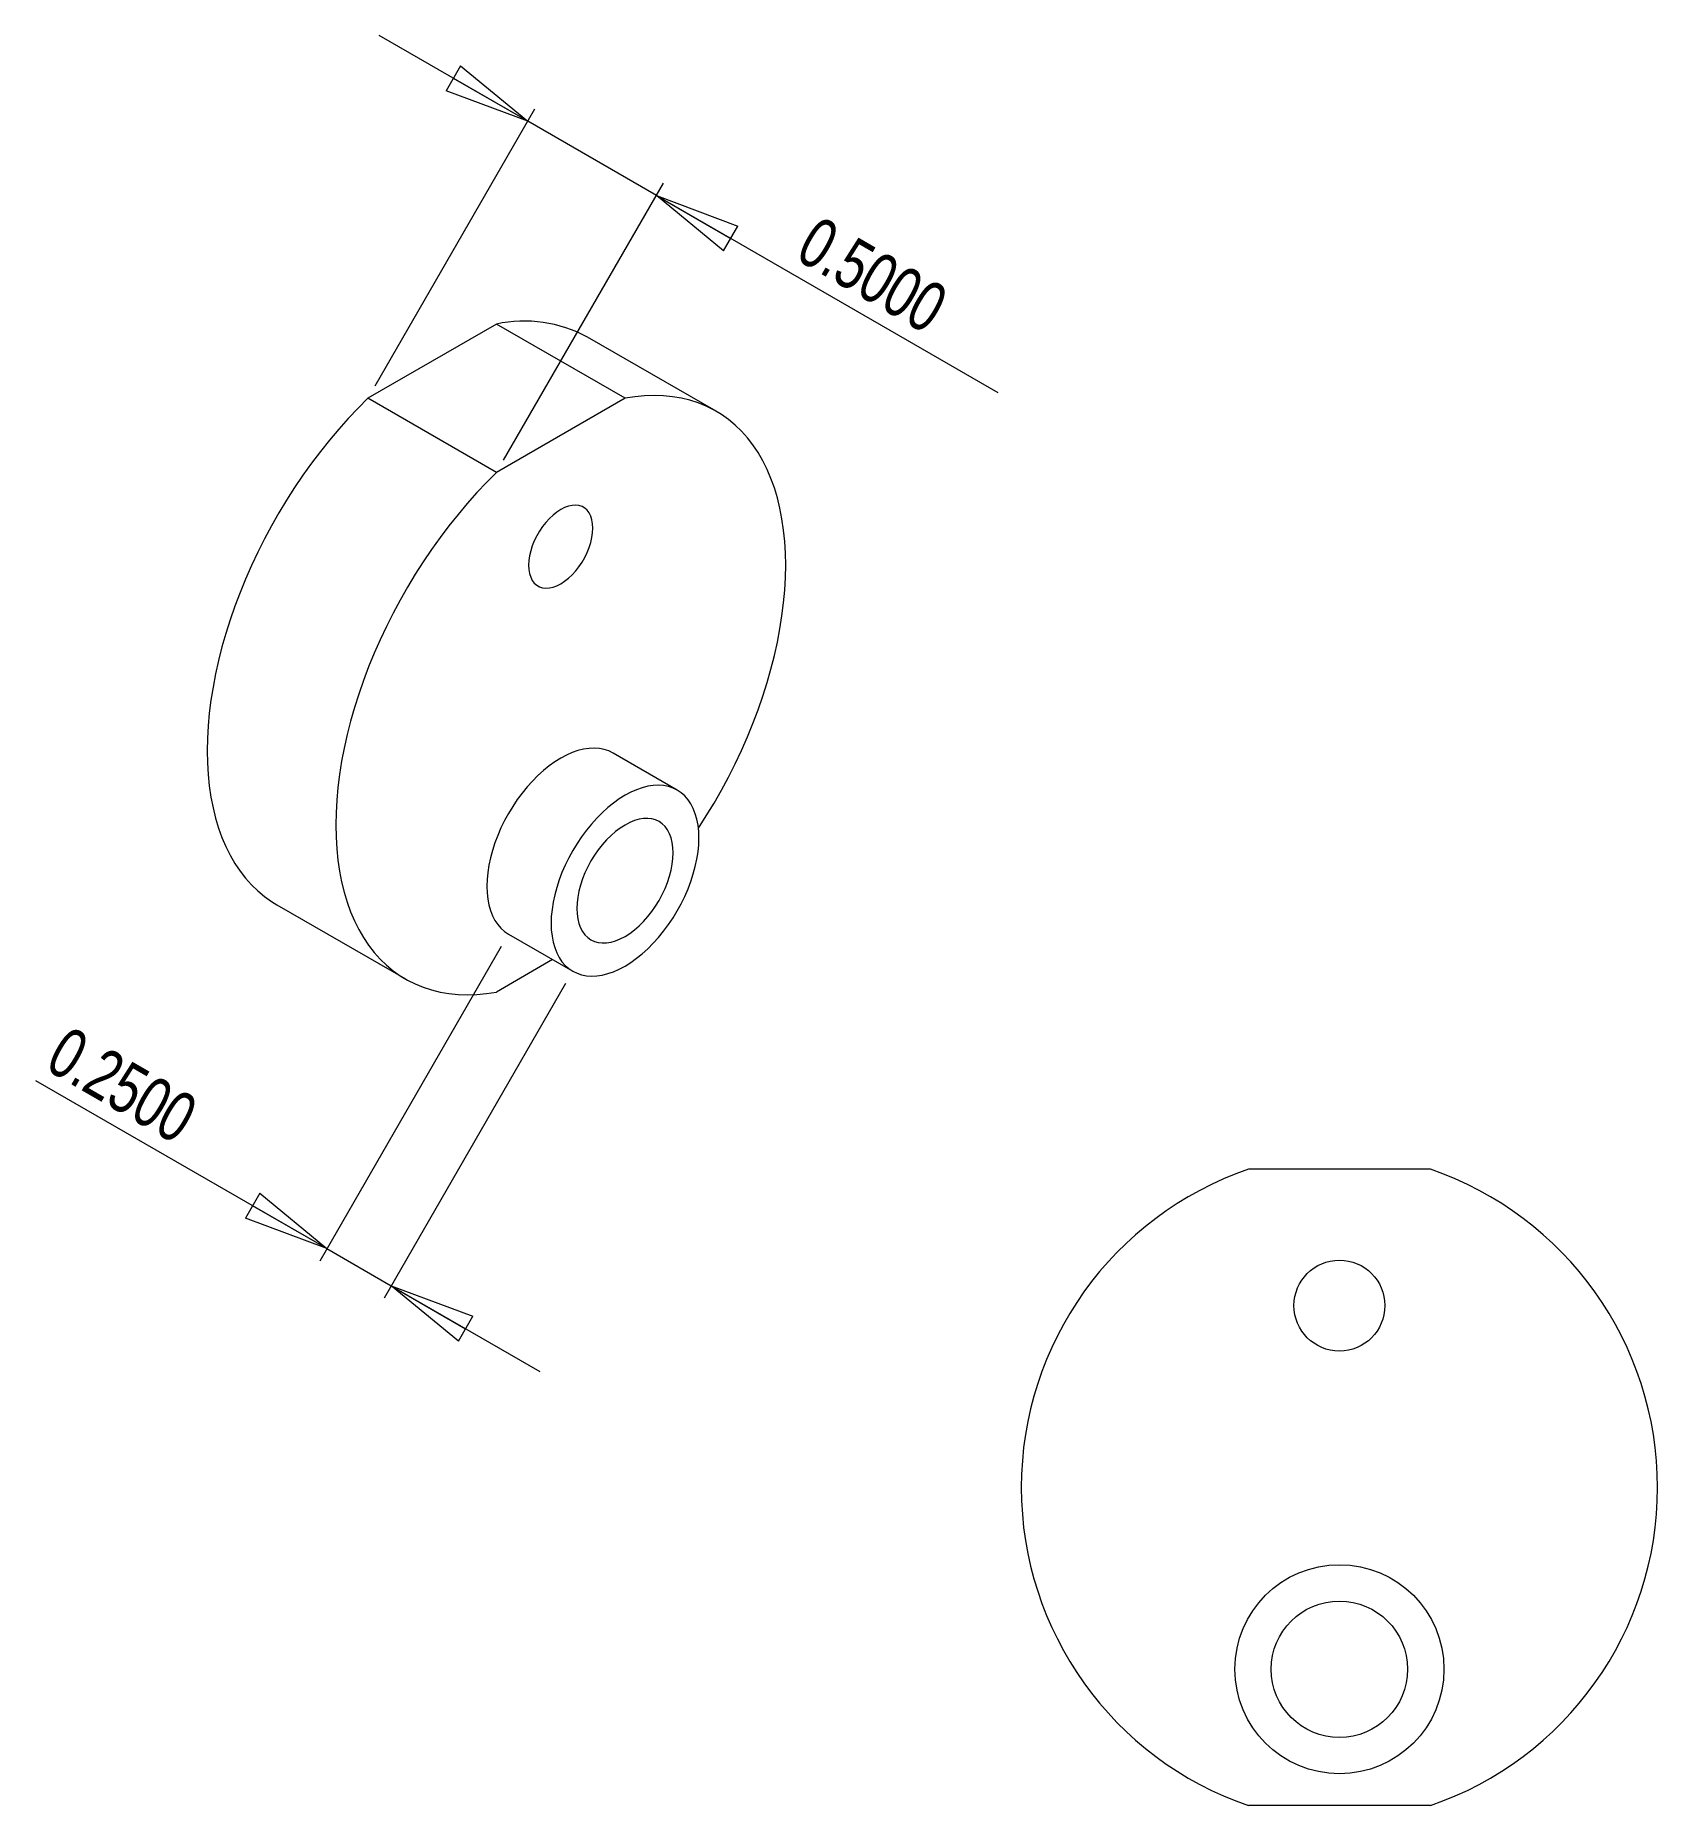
# Model space of a CAD drawing. Header units: inches. Extents: x 7.09 to 11.56, y 8.34 to 13.2.
import ezdxf

# ---------------------------------------------------------------- set-up
doc = ezdxf.new("R2010")
doc.units = ezdxf.units.IN
doc.header["$MEASUREMENT"] = 0
doc.styles.add('SLDTEXTSTYLE0', font='TXT', dxfattribs={"width": 0.75})
doc.dimstyles.new('SLDDIMSTYLE0', dxfattribs={"dimtxt": 0.137795, "dimasz": 0.23622, "dimexe": 0, "dimexo": 0.0625, "dimgap": 0.034449, "dimtad": 1, "dimdec": 4, "dimrnd": 1e-09, "dimzin": 4, "dimdsep": 46, "dimtxsty": 'SLDTEXTSTYLE0', "dimblk1": 'CLOSED', "dimblk2": 'CLOSED', "dimsah": 1, "dimcen": 0.09, "dimadec": 0, "dimazin": 1, "dimtfac": 1, "dimtdec": 4, "dimtmove": 0, "dimatfit": 0, "dimldrblk": 'CLOSED', "dimfxl": 1, "dimfrac": 2, "dimtolj": 1, "dimtzin": 12, "dimarcsym": 0})

# ---------------------------------------------------------------- blocks, each defined once
blk = doc.blocks.new('_CLOSED')
at = {"color": 0, "linetype": 'ByBlock', "lineweight": -2}
for p, q in [((-1, 0.166667), (0, 0)), ((-1, 0.166667), (-1, -0.166667)), ((0, 0), (-1, -0.166667)), ((0, 0), (-1, 0))]:
    blk.add_line(p, q, dxfattribs=at)
blk = doc.blocks.new('_D')
at = {"color": 7, "linetype": 'Continuous', "lineweight": 0}
for p, q in [((8.4477, 12.9671), (8.0386, 13.2033)), ((8.0277, 12.2396), (8.4674, 13.0012)), ((8.8013, 12.763), (8.4477, 12.9671)), ((8.3813, 12.0355), (8.821, 12.7971)), ((8.8013, 12.763), (9.7406, 12.2208))]:
    blk.add_line(p, q, dxfattribs=at)
at = {"color": 7, "linetype": 'Continuous', "lineweight": 0, "xscale": 0.2362204724409449, "yscale": 0.2362204724409449}
for p, rotation in [((8.4477, 12.9671, -0.2125), 330.0026882663503), ((8.8013, 12.763, -0.2125), 150.0026882663502)]:
    blk.add_blockref('_CLOSED', p, dxfattribs=dict(at, rotation=rotation))
at = {"color": 7, "linetype": 'Continuous', "lineweight": 0, "insert": (9.2474, 12.7105, -0.2125), "char_height": 0.1378, "attachment_point": 1, "rotation": 330.0027, "style": 'SLDTEXTSTYLE0'}
blk.add_mtext('0.5000', dxfattribs=at)
blk = doc.blocks.new('_D_1')
at = {"color": 7, "linetype": 'Continuous', "lineweight": 0}
for p, q in [((8.375, 10.6976), (7.8756, 9.8326)), ((8.5517, 10.5956), (8.0524, 9.7306)), ((7.8953, 9.8667), (7.0952, 10.3286)), ((7.8953, 9.8667), (8.0721, 9.7647)), ((8.0721, 9.7647), (8.4812, 9.5285))]:
    blk.add_line(p, q, dxfattribs=at)
at = {"color": 7, "linetype": 'Continuous', "lineweight": 0, "xscale": 0.2362204724409449, "yscale": 0.2362204724409449}
for p, rotation in [((7.8953, 9.8667, -0.2125), 330.0026882663503), ((8.0721, 9.7647, -0.2125), 150.0026882663502)]:
    blk.add_blockref('_CLOSED', p, dxfattribs=dict(at, rotation=rotation))
at = {"color": 7, "linetype": 'Continuous', "lineweight": 0, "insert": (7.184, 10.4825, -0.2125), "char_height": 0.1378, "attachment_point": 1, "rotation": 330.0027, "style": 'SLDTEXTSTYLE0'}
blk.add_mtext('0.2500', dxfattribs=at)

msp = doc.modelspace()

# ---------------------------------------------------------------- linework, layer by layer
at = {"color": 7, "linetype": 'Continuous', "lineweight": 15}
for p, q in [((8.36161, 12.4096), (8.00806, 12.2055)), ((8.71517, 12.2055), (8.36161, 12.4096)), ((8.9655, 12.16966), (8.61194, 12.37376)), ((8.36161, 12.0014), (8.00806, 12.2055)), ((8.71517, 12.2055), (8.36161, 12.0014)), ((8.8589, 11.12764), (8.68213, 11.22969)), ((7.75773, 10.81239), (8.11128, 10.60829)), ((8.39465, 10.73172), (8.57143, 10.62966)), ((8.51607, 10.66162), (8.36161, 10.57245)), ((10.93, 10.085), (10.43, 10.085)), ((10.93, 8.335), (10.43, 8.335))]:
    msp.add_line(p, q, dxfattribs=at)
at = {"color": 7, "linetype": 'Continuous', "lineweight": 15, "flags": 128}
for points in [[(8.00806, 12.2055), (7.98086, 12.17825), (7.95414, 12.14989), (7.92794, 12.12048), (7.90231, 12.09008), (7.8773, 12.05874), (7.85297, 12.02652), (7.82936, 11.9935), (7.80651, 11.95973), (7.78448, 11.92528), (7.7633, 11.89021), (7.74302, 11.85461), (7.72368, 11.81853), (7.70531, 11.78205), (7.68795, 11.74524), (7.67163, 11.70817), (7.65639, 11.67091), (7.64226, 11.63355), (7.62926, 11.59614), (7.61743, 11.55876), (7.60677, 11.5215), (7.59732, 11.48441), (7.58909, 11.44758), (7.5821, 11.41107), (7.57636, 11.37496), (7.57189, 11.33932), (7.56868, 11.30422), (7.56676, 11.26972), (7.56612, 11.2359), (7.56676, 11.20282), (7.56868, 11.17054), (7.57189, 11.13914), (7.57636, 11.10866), (7.5821, 11.07918), (7.58909, 11.05074), (7.59732, 11.02341), (7.60677, 10.99724), (7.61743, 10.97227), (7.62926, 10.94857), (7.64226, 10.92617), (7.65639, 10.90512), (7.67163, 10.88545), (7.68795, 10.86722), (7.70531, 10.85045), (7.72368, 10.83518), (7.74302, 10.82144), (7.75773, 10.81239)], [(8.91704, 11.02283), (8.93874, 11.05677), (8.95992, 11.09184), (8.9802, 11.12744), (8.99954, 11.16352), (9.01791, 11.2), (9.03527, 11.23681), (9.05159, 11.27388), (9.06683, 11.31114), (9.08096, 11.34851), (9.09396, 11.38591), (9.1058, 11.42329), (9.11645, 11.46055), (9.1259, 11.49764), (9.13413, 11.53447), (9.14112, 11.57098), (9.14686, 11.60709), (9.15134, 11.64273), (9.15454, 11.67783), (9.15646, 11.71233), (9.15711, 11.74615), (9.15646, 11.77923), (9.15454, 11.81151), (9.15134, 11.84291), (9.14686, 11.87339), (9.14112, 11.90287), (9.13413, 11.93131), (9.1259, 11.95864), (9.11645, 11.98481), (9.1058, 12.00978), (9.09396, 12.03348), (9.08096, 12.05588), (9.06683, 12.07694), (9.05159, 12.0966), (9.03527, 12.11483), (9.01791, 12.1316), (8.99954, 12.14687), (8.9802, 12.16061), (8.95992, 12.1728), (8.93874, 12.18341), (8.91671, 12.19242), (8.89386, 12.19982), (8.87025, 12.20558), (8.84592, 12.2097), (8.82092, 12.21217), (8.79529, 12.21299), (8.76908, 12.21215), (8.74236, 12.20965), (8.71517, 12.2055)], [(8.36161, 12.0014), (8.33442, 11.97415), (8.30769, 11.94579), (8.28149, 11.91638), (8.25586, 11.88597), (8.23086, 11.85463), (8.20652, 11.82242), (8.18291, 11.7894), (8.16007, 11.75562), (8.13804, 11.72117), (8.11686, 11.68611), (8.09658, 11.65051), (8.07723, 11.61443), (8.05886, 11.57795), (8.0415, 11.54114), (8.02519, 11.50407), (8.00995, 11.46681), (7.99582, 11.42944), (7.98282, 11.39204), (7.97098, 11.35466), (7.96032, 11.3174), (7.95087, 11.28031), (7.94264, 11.24348), (7.93565, 11.20697), (7.92991, 11.17086), (7.92544, 11.13522), (7.92224, 11.10011), (7.92031, 11.06562), (7.91967, 11.0318), (7.92031, 10.99871), (7.92224, 10.96644), (7.92544, 10.93503), (7.92991, 10.90456), (7.93565, 10.87507), (7.94264, 10.84664), (7.95087, 10.81931), (7.96032, 10.79313), (7.97098, 10.76817), (7.98282, 10.74447), (7.99582, 10.72206), (8.00995, 10.70101), (8.02519, 10.68135), (8.0415, 10.66312), (8.05886, 10.64635), (8.07723, 10.63108), (8.09658, 10.61734), (8.11686, 10.60515), (8.13804, 10.59454), (8.16007, 10.58552), (8.18291, 10.57813), (8.20652, 10.57237), (8.23086, 10.56825), (8.25586, 10.56578), (8.28149, 10.56496), (8.30769, 10.5658), (8.33442, 10.5683), (8.36161, 10.57245)], [(8.62678, 11.84827), (8.62613, 11.8602), (8.62421, 11.87121), (8.62103, 11.88115), (8.61665, 11.88986), (8.61113, 11.89722), (8.60455, 11.90312), (8.597, 11.90748), (8.5886, 11.91023), (8.57946, 11.91133), (8.56973, 11.91077), (8.55954, 11.90856), (8.54904, 11.90472), (8.53839, 11.89931), (8.52773, 11.89242), (8.51724, 11.88414), (8.50705, 11.87459), (8.49731, 11.86391), (8.48818, 11.85226), (8.47978, 11.83981), (8.47223, 11.82674), (8.46565, 11.81323), (8.46012, 11.7995), (8.45574, 11.78573), (8.45257, 11.77213), (8.45064, 11.75889), (8.45, 11.74622), (8.45064, 11.73429), (8.45257, 11.72328), (8.45574, 11.71334), (8.46012, 11.70463), (8.46565, 11.69727), (8.47223, 11.69137), (8.47978, 11.68701), (8.48818, 11.68426), (8.49731, 11.68316), (8.50705, 11.68372), (8.51724, 11.68593), (8.52773, 11.68977), (8.53839, 11.69518), (8.54904, 11.70207), (8.55954, 11.71035), (8.56973, 11.7199), (8.57946, 11.73058), (8.5886, 11.74223), (8.597, 11.75468), (8.60455, 11.76775), (8.61113, 11.78126), (8.61665, 11.79499), (8.62103, 11.80876), (8.62421, 11.82236), (8.62613, 11.8356), (8.62678, 11.84827)], [(8.68213, 11.22969), (8.67042, 11.23543), (8.65788, 11.23961), (8.64461, 11.24219), (8.63068, 11.24315), (8.61619, 11.2425), (8.60121, 11.24024), (8.58585, 11.23637), (8.57019, 11.23093), (8.55434, 11.22394), (8.53839, 11.21546), (8.52244, 11.20553), (8.50659, 11.19421), (8.49093, 11.18158), (8.47557, 11.1677), (8.46059, 11.15268), (8.4461, 11.13659), (8.43217, 11.11955), (8.4189, 11.10164), (8.40636, 11.083), (8.39464, 11.06372), (8.3838, 11.04393), (8.37392, 11.02374), (8.36505, 11.0033), (8.35725, 10.98271), (8.35057, 10.96212), (8.34505, 10.94163), (8.34071, 10.92139), (8.3376, 10.90151), (8.33572, 10.88213), (8.3351, 10.86335), (8.33572, 10.84529), (8.3376, 10.82807), (8.34071, 10.81179), (8.34505, 10.79655), (8.35057, 10.78244), (8.35725, 10.76956), (8.36505, 10.75798), (8.37392, 10.74777), (8.3838, 10.739), (8.39464, 10.73172), (8.39465, 10.73172)], [(8.91846, 10.99601), (8.91783, 11.01407), (8.91596, 11.03129), (8.91284, 11.04757), (8.90851, 11.06281), (8.90298, 11.07692), (8.8963, 11.0898), (8.8885, 11.10138), (8.87963, 11.11158), (8.86975, 11.12035), (8.85892, 11.12764), (8.84719, 11.13338), (8.83466, 11.13756), (8.82139, 11.14013), (8.80746, 11.1411), (8.79296, 11.14045), (8.77799, 11.13818), (8.76262, 11.13432), (8.74697, 11.12888), (8.73112, 11.12189), (8.71517, 11.11341), (8.69921, 11.10348), (8.68336, 11.09216), (8.66771, 11.07953), (8.65234, 11.06565), (8.63737, 11.05063), (8.62287, 11.03454), (8.60894, 11.0175), (8.59567, 10.99959), (8.58314, 10.98094), (8.57142, 10.96167), (8.56058, 10.94187), (8.5507, 10.92169), (8.54183, 10.90125), (8.53403, 10.88066), (8.52735, 10.86006), (8.52182, 10.83958), (8.51749, 10.81934), (8.51437, 10.79946), (8.5125, 10.78007), (8.51187, 10.76129), (8.5125, 10.74324), (8.51437, 10.72602), (8.51749, 10.70973), (8.52182, 10.69449), (8.52735, 10.68039), (8.53403, 10.66751), (8.54183, 10.65593), (8.5507, 10.64572), (8.56058, 10.63695), (8.57142, 10.62967), (8.58314, 10.62393), (8.59567, 10.61975), (8.60894, 10.61717), (8.62287, 10.6162), (8.63737, 10.61686), (8.65234, 10.61912), (8.66771, 10.62299), (8.68336, 10.62843), (8.69921, 10.63541), (8.71517, 10.6439), (8.73112, 10.65383), (8.74697, 10.66515), (8.76262, 10.67778), (8.77799, 10.69165), (8.79296, 10.70668), (8.80746, 10.72276), (8.82139, 10.73981), (8.83466, 10.75771), (8.84719, 10.77636), (8.85892, 10.79564), (8.86975, 10.81543), (8.87963, 10.83561), (8.8885, 10.85606), (8.8963, 10.87664), (8.90298, 10.89724), (8.90851, 10.91772), (8.91284, 10.93797), (8.91596, 10.95784), (8.91783, 10.97723), (8.91846, 10.99601)], [(8.84775, 10.95519), (8.84711, 10.96983), (8.8452, 10.98359), (8.84204, 10.99634), (8.83766, 11.00795), (8.83209, 11.01833), (8.8254, 11.02735), (8.81765, 11.03494), (8.80892, 11.04103), (8.79927, 11.04556), (8.78882, 11.04847), (8.77766, 11.04976), (8.7659, 11.04939), (8.75365, 11.04738), (8.74103, 11.04374), (8.72816, 11.03852), (8.71517, 11.03175), (8.70217, 11.02352), (8.6893, 11.01388), (8.67668, 11.00294), (8.66443, 10.99081), (8.65267, 10.9776), (8.64151, 10.96343), (8.63106, 10.94845), (8.62142, 10.93279), (8.61268, 10.91661), (8.60493, 10.90007), (8.59824, 10.88332), (8.59267, 10.86653), (8.58829, 10.84985), (8.58513, 10.83345), (8.58322, 10.81749), (8.58258, 10.80211), (8.58322, 10.78748), (8.58513, 10.77372), (8.58829, 10.76097), (8.59267, 10.74935), (8.59824, 10.73898), (8.60493, 10.72996), (8.61268, 10.72236), (8.62142, 10.71627), (8.63106, 10.71175), (8.64151, 10.70883), (8.65267, 10.70755), (8.66443, 10.70792), (8.67668, 10.70993), (8.6893, 10.71356), (8.70217, 10.71879), (8.71517, 10.72555), (8.72816, 10.73379), (8.74103, 10.74343), (8.75365, 10.75436), (8.7659, 10.7665), (8.77766, 10.77971), (8.78882, 10.79388), (8.79927, 10.80886), (8.80892, 10.82451), (8.81765, 10.84069), (8.8254, 10.85723), (8.83209, 10.87398), (8.83766, 10.89078), (8.84204, 10.90745), (8.8452, 10.92385), (8.84711, 10.93982), (8.84775, 10.95519)]]:
    msp.add_lwpolyline(points, dxfattribs=at)
at = {"color": 7, "linetype": 'Continuous', "lineweight": 15}
for centre, radius in [((10.68, 9.71), 0.125), ((10.68, 8.71), 0.2875), ((10.68, 8.71), 0.1875)]:
    msp.add_circle(centre, radius, dxfattribs=at)
for centre, radius, start, end in [((8.43824, 12.05266), 0.36508, 61.5887, 102.11622), ((10.73, 9.21), 0.925, 108.92464, 251.07536), ((10.63, 9.21), 0.925, 288.92464, 71.07536)]:
    msp.add_arc(centre, radius, start, end, dxfattribs=at)

# ---------------------------------------------------------------- dimensions: what is measured, and where the dimension line sits
at = {"color": 7, "linetype": 'Continuous', "lineweight": 0}
for base, p1, p2, picture, middle in [((8.44772, 12.9671), (8.36161, 12.0014), (8.00806, 12.2055), '_D', (9.4496, 12.38873)), ((8.07208, 9.76468), (8.39465, 10.73172), (8.57143, 10.62966), '_D_1', (7.38616, 10.16066))]:
    dim = msp.add_linear_dim(base=base, p1=p1, p2=p2, angle=330.00269, dimstyle='SLDDIMSTYLE0', dxfattribs=at)
    dim.commit()
    dim.dimension.update_dxf_attribs({"geometry": picture, "text_midpoint": middle, "dimtype": 160})

doc.saveas('drawing.dxf')
